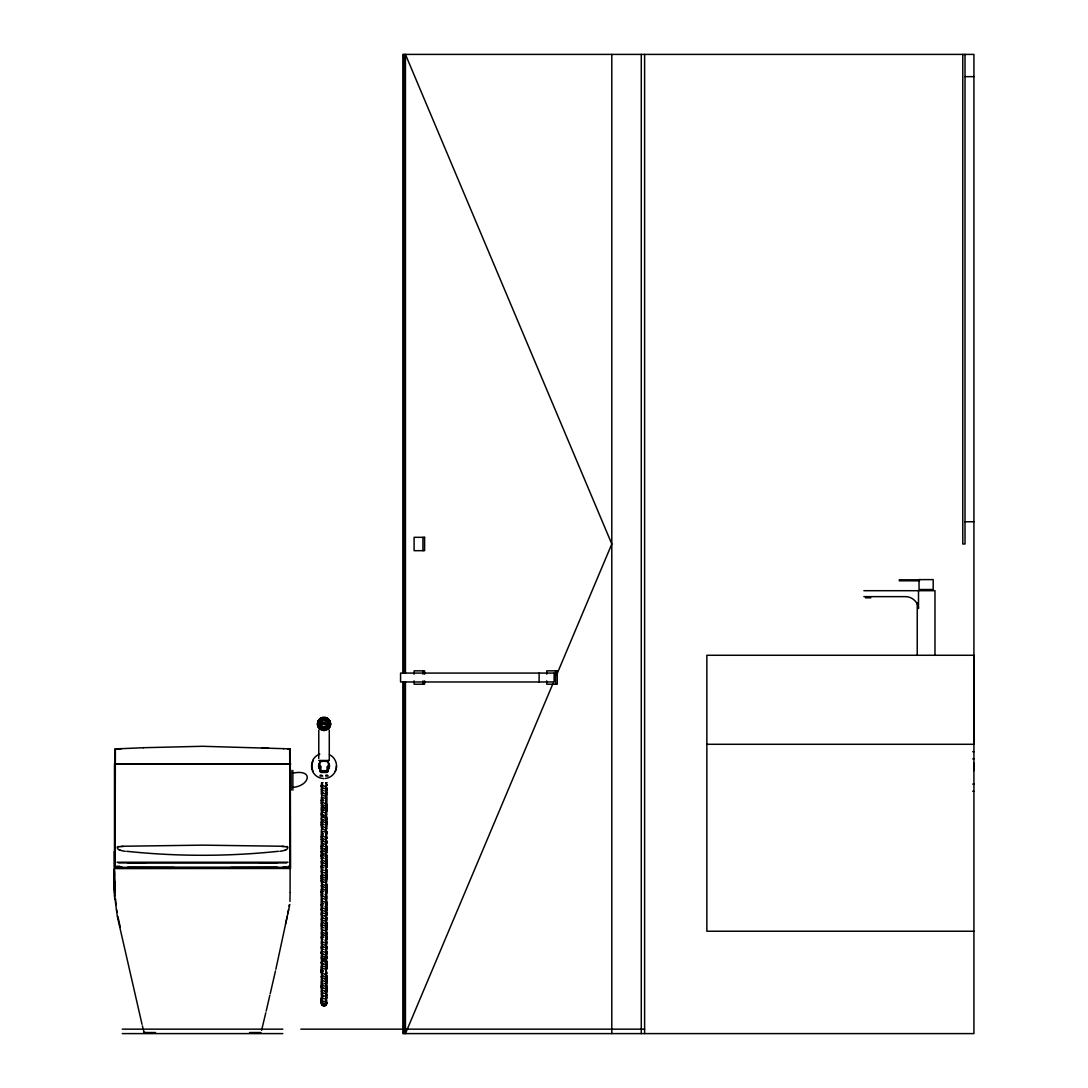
<?xml version="1.0" encoding="UTF-8"?>
<svg xmlns="http://www.w3.org/2000/svg" width="1088" height="1088" viewBox="0 0 1088 1088"><rect width="100%" height="100%" fill="white"/><g stroke="black" fill="none" stroke-linecap="round" stroke-linejoin="round"><path stroke-width="1.5" d="M290.251 784.108L290.088 892.242M290.088 892.84L289.952 901.476M318.77 758.431L318.784 730.089M320.742 768.21L319.518 763.014L320.538 761.913M325.747 1000.987C328.277 1012.52 315.955 1001.028 322.755 996.69M321.531 992.474L321.518 990.678C320.253 994.677 328.182 991.739 326.536 996.132C324.129 996.69 319.029 994.554 322.497 992.202M322.674 954.19C319.818 954.122 322.959 949.62 321.518 951.946C320.144 955.563 329.229 953.469 326.101 957.685M322.674 915.239L321.463 914.831L321.463 911.146L322.388 910.534M324.877 877.703C322.701 878.043 319.654 876.058 322.497 874.426M321.518 848.681L322.347 848.055M326.101 788.582L326.55 790.541C329.99 785.903 319.45 785.958 322.755 784.842M326.536 993.779L326.55 995.506L326.101 993.534M326.536 988.87L326.55 990.651L326.101 988.652M326.536 986.476L326.55 988.258L325.747 986.19M322.497 975.365C317.642 978.874 330.29 978.18 325.747 981.798C330.82 975.977 318.825 976.902 322.388 973.026L321.477 973.325L321.518 975.188M325.679 979.363C330.303 974.576 321.667 974.277 321.518 971.312L321.531 973.094M325.747 971.788L326.55 973.814L326.101 969.462M326.536 957.562L326.55 959.344C328.046 955.441 317.696 957.413 322.674 953.659M326.536 952.87L326.604 954.584L326.55 950.898L326.55 954.666L325.679 955.223M326.536 947.648L326.604 945.975L326.55 949.702C330.222 943.704 318.634 945.758 322.347 941.814M326.101 935.707L326.55 937.774L326.55 933.858L321.477 932.144L322.388 929.723M326.536 933.232L326.55 935.218L326.55 931.682L326.536 933.232C327.638 928.608 320.239 931.858 321.463 927.928L322.388 927.33M326.536 923.957L326.604 925.67L326.55 922.053L326.55 925.738L325.394 926.446M326.55 920.788L326.55 917.266L326.604 920.856L325.679 921.495M325.679 916.654C328.753 913.838 325.258 909.935 321.531 910.547L321.463 908.738L322.497 908.099M324.877 906.44C327.774 906.943 326.876 913.662 325.747 909.146M325.747 906.739L326.55 908.725C326.89 906.63 325.584 901.857 326.55 906.318L326.55 902.89L326.604 906.386L325.679 907.011M326.536 904.536L325.747 905.053M325.679 897.355L326.55 896.784L326.101 889.902M326.101 892.31L326.55 894.254C329.161 888.733 321.082 890.8 321.463 887.169L322.388 886.57L321.463 885.877M326.536 885.469L326.55 883.687L326.101 885.714M326.101 877.812L326.55 879.77C329.65 874.167 318.512 876.139 322.388 872.1L321.531 869.557M326.101 876.017L325.747 875.31M326.536 856.542L326.55 854.76L326.101 856.732M326.101 841.636L326.55 843.594C329.746 837.882 317.859 840.031 322.674 835.774M325.679 839.501C327.284 838.848 327.189 835.394 325.679 834.7C331.405 829.491 317.9 829.858 322.674 826.118M326.55 794.403L321.531 792.594L322.347 790.187M324.877 790.99C327.216 791.18 327.284 795.206 325.679 796.09C323.612 795.926 319.26 794.594 322.497 792.431M326.536 791.166L326.55 792.948L325.747 790.908M328.005 762.348C329.977 764.633 326.876 766.265 327.325 768.21M327.474 766.618L327.325 768.726A21.379 21.338 -90 0 0 327.325 769.366L327.406 769.937M329.283 730.089L329.283 759.954M973.746 768.971L973.746 770.59L973.746 762.96M320.742 767.312L320.702 766.21M321.463 789.412L322.388 790.051L321.463 789.412L322.32 787.331M321.531 785.142L321.518 787.086L322.497 787.712M322.674 816.49C320.77 817.061 320.647 821.018 322.674 821.562M321.518 818.434L321.477 816.571L322.755 816.19M321.531 814.082L321.518 815.864L322.32 813.851M322.32 809.037L321.518 811.199L322.674 811.906M322.755 806.548C320.824 806.235 320.906 809.35 322.674 809.499M321.477 804.508L321.463 806.303L322.674 807.092M321.681 795.369L321.463 799.068L322.347 799.626L321.518 800.428M321.518 794.322L321.477 792.458M321.518 791.751L321.463 788.338L322.497 787.617M322.32 847.62L321.531 847.851L322.388 850.34L321.518 850.966L321.463 854.529L322.674 855.318M322.755 845.131C320.933 844.778 320.946 847.742 322.497 848.014M321.477 843.091L321.463 844.886L322.674 845.675M322.755 840.303C320.81 840.004 320.933 843.091 322.674 843.268M322.755 835.489C320.865 835.19 320.987 838.277 322.674 838.44M321.477 831.042L321.463 832.823L322.674 833.612M322.32 823.507L321.518 825.67L322.388 826.227M322.674 823.97L321.463 823.181L321.681 819.55M322.674 806.834L321.518 807.554L321.518 811.05L321.531 809.254M321.531 876.969L321.518 875.174L321.463 878.642L322.388 879.281M321.477 874.453L321.463 876.234L322.674 877.023M322.497 864.797C320.81 865.341 320.77 868.958 322.347 869.557M322.388 860.078L321.463 860.69L321.518 864.253M321.518 855.93C322.211 860.35 320.158 858.609 322.755 857.181M321.531 855.086L321.518 856.868L321.531 855.086L322.755 854.774M322.755 849.959C320.824 849.633 320.906 852.761 322.674 852.91M322.388 845.566L321.518 846.124L321.518 849.633L321.531 847.851M322.497 843.091L321.518 843.73L321.518 847.226L321.531 845.43M321.463 822.106L322.497 821.399L321.463 822.106L321.518 825.52L321.531 823.725M322.674 905.665L321.463 906.358L321.463 909.99L322.388 910.642M321.518 907.691L321.463 903.951L322.674 903.271M322.674 896.077L321.463 896.77L321.463 900.347L322.388 901L321.463 901.558L321.463 905.175L322.388 905.828M322.388 898.579L321.463 899.178L321.463 902.768L322.674 903.598M321.518 898.022L321.463 894.377L322.347 893.819M322.674 891.29L321.518 891.956L321.463 895.519L322.674 896.335M321.531 891.222L321.518 893.017L321.531 891.222L322.755 890.868M322.755 888.474L321.531 888.828L322.388 891.33M321.518 883.551L321.463 879.947L322.905 879.145M321.518 866.51L321.531 864.878M322.674 934.456C320.674 934.905 320.715 938.849 322.388 939.583M321.477 932.294L321.463 934.102L322.497 934.823M321.477 929.9L321.518 931.763M322.32 924.732L321.518 926.962L323.857 927.792M321.477 915.457L321.463 917.238L322.674 918.054L321.477 917.714L322.347 915.375M322.32 912.669L321.518 914.736L321.531 913.131M321.477 956.42L321.463 958.215L322.674 959.018M321.531 951.51L321.518 953.292L321.531 951.687M321.477 949.185L322.388 951.606M321.477 946.791L321.463 948.559L322.674 949.375M321.477 990.189L322.347 992.582M321.463 989.563L321.477 987.782L322.32 987.55M321.531 985.293L321.518 987.102L321.531 985.293L322.755 985.007M321.477 982.954L321.463 984.735L322.674 985.51M321.477 980.546L322.347 982.886M321.518 943.677L321.531 942.058M321.531 975.814L322.347 978.071M323.517 971.122L321.531 970.7L321.518 968.932L321.518 972.631L321.531 970.85L322.755 970.537M322.347 965.899L321.463 966.457L321.518 970.224L321.966 968.266M321.531 966.158L321.518 967.953L324.877 969.054M325.57 798.578L326.604 797.858L326.55 794.24M326.101 830.144L326.55 828.009L321.531 826.363L321.463 824.514L322.497 823.793L321.463 824.514M326.536 822.759L326.386 820.746L321.477 819.087M322.388 814.232L321.531 816.734L326.55 818.421L326.604 821.97L325.394 822.786M326.536 875.813C328.399 871.461 318.199 873.555 322.388 869.666M325.679 873.256C327.148 872.63 327.134 869.067 325.679 868.442L326.55 867.884L326.55 864.389L326.55 867.707C329.365 862.063 320.933 864.538 321.518 860.758L321.531 862.526M326.536 861.37L326.55 859.411L324.877 858.5M326.55 818.421L325.747 820.624M323.857 896.58L326.604 897.967L326.55 901.626L325.679 902.183M326.101 890.555C329.61 886.19 318.09 887.944 322.347 884.218M323.857 882.259L326.55 882.354L326.604 878.75L325.679 878.098L326.536 875.568M325.747 928.418L326.604 930.471L326.55 926.867L326.55 930.539L325.679 931.097M325.747 913.974L326.604 916.028L326.55 912.465L326.536 913.974M326.536 969.558L326.55 967.762L326.101 969.748M325.679 967.3C327.325 966.348 327.243 962.05 324.877 961.778M326.536 957.467L326.55 955.686L326.536 957.25M326.536 986.381L326.55 984.599L325.747 986.598L326.604 985.946L325.747 983.797M326.536 981.39L326.55 979.758L326.55 983.62L325.679 984.178L326.59 983.892L326.604 982.11C324.972 980.846 318.798 980.628 322.497 977.745M321.531 889.005L321.518 890.596L321.531 888.828M321.531 925.181L321.518 926.786L321.518 923.141L322.347 922.556M326.536 890.025L326.55 888.502L326.536 890.297M326.536 938.414L326.604 940.141L326.55 936.51L326.55 940.209L325.679 940.78M326.536 966.919L326.55 965.369L326.55 969L326.55 965.151L323.517 963.9M326.536 964.526L326.55 962.934L326.101 964.947M326.536 962.54L326.604 964.254L326.55 960.514L326.55 964.335L325.679 964.893M326.101 942.956L326.55 944.901L326.55 941.297L326.101 943.296M321.953 1001.382L321.681 1004.374L321.463 1000.62M114.784 752.515L114.784 761.777M320.742 768.726L320.715 769.774M114.308 869.162L114.784 892.214M114.308 869.353L114.349 882.327M326.536 996.132L326.604 994.269M321.518 803.964L321.531 802.06L322.755 801.72M321.463 812.464L322.497 811.757C320.77 812.478 320.688 816.19 322.674 816.734M321.463 823.181L321.531 821.467M321.463 859.357L321.463 855.862L322.674 855.1M322.388 852.842C320.715 853.536 320.756 857.262 322.674 857.738M322.755 886.094L321.531 886.421L322.388 888.937M321.531 891.412L321.463 893.112L322.674 893.942M325.679 815.374L326.55 814.817L326.604 811.267L325.679 810.628C331.568 805.202 318.294 806.058 322.388 802.128M326.536 817.686L326.55 819.482L326.604 816.082L321.477 814.246M321.531 968.578L321.463 970.306L322.497 971.013M321.531 970.999L321.463 972.713L322.497 973.42M321.477 847.987L325.679 849.17C327.27 848.49 327.202 845.05 325.679 844.356L326.536 841.894M321.531 985.429L321.463 987.156L322.674 987.904M326.536 962.091L325.679 959.738M326.536 969.354L326.604 967.667L325.394 966.81L321.477 965.831L322.388 963.424L321.477 963.669L321.518 965.532M326.536 986.245L326.604 984.518L324.55 983.498M326.536 904.386L326.386 902.482L321.477 900.946M326.536 909.187L326.604 907.542L326.604 911.2L325.679 911.839M326.536 918.789L326.55 917.007L324.55 915.946M326.536 923.562C328.1 919.292 320.185 922.162 321.518 918.367L322.497 917.687M326.536 928.377L326.386 926.486M326.536 938.046C328.086 933.79 320.212 936.523 321.463 932.77L322.674 932.049M326.536 942.834L326.604 941.174L324.877 940.114M326.536 952.462L326.55 950.681L324.877 949.742M326.536 971.734L325.679 969.422M326.536 976.534L326.604 974.875L325.747 976.983L326.604 976.317L326.101 974.263M321.531 997.22L321.518 999.07M115.328 764.293L115.11 867.938L288.279 868.006L290.02 867.898L290.02 763.898M321.64 726.322L320.756 722.962A2.339 2.339 0 0 1 321.001 722.323L321.871 721.208M329.8 724.567L329.514 722.01M317.546 723.928L317.574 724.649L317.682 722.473M320.851 724.091L327.026 724.649L327.189 723.602M326.427 726.322L327.515 723.928L326.427 721.521M330.48 724.649L330.358 725.37L330.507 723.194L330.521 723.928M289.802 904.482L275.849 969.286M289.109 906.331L289.204 904.876M327.189 724.091C328.698 723.071 316.214 723.166 324.034 723.18M320.892 725.261L320.579 723.534M326.89 725.778L327.066 725.519A2.339 2.339 0 0 0 327.311 724.88L327.515 723.928A3.482 3.482 0 0 0 322.293 720.909A3.482 3.482 0 0 0 322.293 726.934A3.482 3.482 0 0 0 327.515 723.928M327.597 724.934L327.869 725.179A8.432 8.432 0 0 0 328.29 725.261L328.685 724.88M321.463 1002.184L321.518 1002.497M289.694 763.898L289.966 779.974M290.278 763.898L290.55 868.469L117.409 868.591L114.485 868.401L114.485 763.898M320.593 723.928L321.572 721.466M328.753 724.513L328.494 724.132A8.405 8.405 0 0 0 328.059 724.05L327.678 724.431M321.953 998.539C319.94 1001.069 323.571 1005.013 326.101 1002.633L326.59 998.349L325.747 997.111M320.851 723.751L320.906 724.241M327.434 724.309L326.89 722.065M327.311 725.07L327.257 722.772L327.447 723.534M319.342 723.234L319.573 723.724A8.391 8.391 0 0 0 320.008 723.792L320.348 723.602M320.443 723.153L320.266 722.677A8.391 8.391 0 0 0 319.777 722.595L319.423 722.786M320.906 724.078L320.987 723.234M287.749 913.689L288.592 909.582M285.532 924.052L287.205 916.409M270.218 993.711L275.482 970.918M266.166 1011.133L269.851 995.289M265.798 1012.724L261.596 1030.282M328.576 763.028L329.514 766.061L328.562 768.862M290.088 763.858L289.884 749.17M289.748 763.858L289.68 749.17M115.396 749.17L115.328 763.858M325.679 909.418L326.59 906.93M318.172 721.099L317.927 721.779L318.947 719.862M335.186 771.351L335.716 770.059A12.213 12.213 0 0 0 336.423 765.979M553.112 683.21L405.443 1033.6L405.443 681.7M556.417 675.39L611.796 544L405.443 54.4L405.443 673.2M329.882 726.743L330.167 726.063L329.12 727.981M328.304 726.009L328.154 725.642A8.446 8.446 0 0 0 327.774 725.424L327.284 725.642M114.934 749.17L114.73 763.858L290.741 763.858M327.094 725.968L327.202 726.417A8.418 8.418 0 0 0 327.583 726.634L328.073 726.417A4.787 4.787 0 0 0 328.726 724.989A4.746 4.733 0 0 0 328.834 723.384L328.372 721.834L328.494 723.724A8.432 8.432 0 0 1 328.059 723.792L327.678 723.411M319.45 725.478A5.018 5.005 0 0 0 321.463 728.008L322.959 728.62A4.787 4.787 0 0 0 324.605 728.688L324.605 728.348A8.418 8.418 0 0 0 324.605 727.913L324.17 727.6M319.858 721.67L319.913 722.201A8.418 8.418 0 0 0 320.294 722.418L320.443 722.078M320.919 721.97L320.865 721.426A8.432 8.432 0 0 0 320.484 721.208L320.117 721.235M319.206 723.928A5.086 5.073 0 0 1 319.478 722.323A5.018 5.005 0 0 1 320.266 720.909L321.028 720.161L320.742 720.895A8.446 8.446 0 0 0 321.028 721.235L321.49 721.262M327.801 726.92L326.604 728.008A5.086 5.073 0 0 1 325.108 728.62L324.578 728.715A5.086 5.073 0 0 1 322.85 728.647M327.665 769.896L328.209 769.311L327.012 770.358M319.491 763.028L318.553 765.966L319.396 768.713M326.59 892.554L325.747 893.098M325.761 1004.523L326.604 1002.633L325.761 1000.09M329.324 728.008L324.034 730.483L318.757 728.008M321.953 1001.898C318.566 1005.584 329.854 1007.094 325.761 1000.838M325.761 1003.163L326.604 1000.47L325.761 997.982M326.21 726.893L326.155 727.355A8.391 8.391 0 0 0 326.441 727.682L326.808 727.573M327.325 727.355L327.325 726.947A8.391 8.391 0 0 0 327.039 726.621L326.645 726.526M325.761 999.097C326.89 998.621 327.202 995.574 325.679 996.173L326.55 996.703C328.426 1000.946 318.322 997.818 323.19 996.635M326.59 878.125L325.747 878.56M321.858 720.95L321.912 720.501A8.418 8.418 0 0 0 321.626 720.161L321.178 720.134A4.787 4.787 0 0 1 322.986 719.277L326.604 719.834L324.034 719.1M319.437 719.331L321.218 718.08M322.905 896.39L321.531 896.158L322.755 895.682M326.536 899.885L325.747 900.293M321.694 922.502L321.463 924.474L322.674 925.29M322.32 927.466L321.477 927.506L321.518 929.37M326.536 895.084L325.747 895.478M321.966 949.103C322.973 950.15 319.736 946.995 322.497 946.519M324.877 959.371L321.477 958.841L322.388 961.275M325.162 991.005L321.694 990.175L321.531 992.229M321.681 797.803L321.463 801.475L322.674 802.264M325.679 788.909C326.93 789.086 327.216 791.697 325.747 791.642M326.386 993.494L326.101 991.059M327.039 727.695L326.604 728.008A4.787 4.787 0 0 1 325.122 728.606M321.572 726.376L322.524 727.056A3.237 3.237 0 0 0 323.639 727.369L326.196 726.634M322.497 828.594L321.463 829.301L321.477 831.11L324.55 831.871M322.388 809.418L321.531 811.92L323.517 812.382M326.114 996.241L326.536 994.024M321.694 811.594L321.463 813.538L322.674 814.327M321.694 833.299L321.463 835.23L322.347 835.802M321.477 862.39L322.32 862.09M323.857 867.83L321.694 867.068M321.477 876.86L322.32 876.561M326.386 988.598L326.536 986.68M322.878 720.256L323.204 719.97A8.432 8.432 0 0 0 323.054 719.562L322.714 719.358M321.518 805.297L322.497 804.494M322.388 924.909L321.463 925.521L321.694 927.384M321.681 831.586L321.477 833.503L323.517 834.034M325.679 933.518L326.604 932.878L326.101 930.879M321.518 786.012L322.497 785.21M322.497 857.589C318.009 861.383 331.731 860.69 325.679 866.021C323.571 865.762 319.083 864.389 322.674 862.322M325.679 919.061L326.604 918.435L326.101 916.45M325.679 938.346L326.536 935.979M325.679 943.187L326.604 942.548L325.747 940.481M322.497 987.414L321.463 988.149L321.694 990.175M325.679 899.776C327.502 898.878 327.338 894.703 324.877 894.445M321.518 834.21L322.388 833.49M325.679 904.604C329.052 901.694 325.026 897.994 321.477 898.552M323.857 915.77L321.531 915.334L322.388 912.941M325.679 914.246C328.794 911.499 325.271 907.406 321.477 908.126M325.679 957.644L326.604 957.005L326.101 954.978M322.497 968.184L321.531 970.578M325.679 928.703C330.412 923.875 321.681 923.603 321.463 920.734L322.388 920.135M325.679 923.902L326.604 923.277L325.747 921.21M325.679 969.734L326.536 967.368M325.394 991.644L326.604 990.774L326.536 989.114M325.679 890.12C331.881 884.721 317.682 885.224 322.674 881.634M325.679 950.409L326.536 948.056M325.679 952.802L326.604 952.177L325.747 950.11M325.679 960.051L326.536 957.712M322.497 994.718L321.463 995.534L321.531 997.506M325.679 788.854L326.604 788.215L326.101 786.175M325.679 791.262L326.604 790.622L326.101 789.154M325.679 805.732C327.189 805.066 327.053 801.611 325.679 800.918C327.325 800.251 327.216 796.783 325.679 796.09M325.679 820.202L326.536 817.863M324.877 824.745L326.55 824.473L326.536 822.514M325.679 827.438C327.624 826.486 327.148 822.202 324.55 822.256M325.679 829.845C327.189 829.206 327.053 825.751 325.679 825.071M325.679 832.266L326.604 831.626L325.747 829.491M321.518 839.052L322.388 838.358M321.518 834.061L321.531 836.019L325.679 837.134L326.59 834.659L325.57 832.198M325.679 841.908L326.604 841.269L325.747 839.147M325.679 853.971C327.243 853.332 326.971 849.932 325.679 849.17M325.679 856.378L326.604 855.739L325.747 853.604M325.679 858.786L326.604 858.146L326.604 854.678L321.531 852.91L321.518 851.102L321.531 852.774L322.32 852.434M325.679 863.614L326.536 861.098M324.877 870.482L326.604 870.21L325.747 868.074M325.679 875.677C327.298 875.038 327.284 871.502 325.679 870.862M325.679 887.713C327.311 887.087 327.175 883.578 325.679 882.912M325.679 894.934L326.536 892.595M325.679 945.594L326.536 943.255M325.679 947.988L326.604 947.362L325.747 945.295M322.388 982.668L321.518 983.226C319.858 987.238 329.188 984.762 326.101 988.883M325.679 880.491L326.536 878.152M325.679 885.319L326.604 884.68L325.747 882.545M321.694 978.003L321.518 979.989M325.394 786.61L326.604 785.794L326.536 783.931M325.394 793.846L326.604 793.03L326.536 791.33M325.394 803.488C327.338 802.985 327.298 799.286 325.679 798.538M325.394 808.316C330.915 803.624 321.096 803.57 321.518 800.265M325.394 813.13C330.929 808.466 321.069 808.479 321.518 805.134M325.394 817.958L326.604 817.156L325.747 815.021M325.394 846.899L326.604 846.083L325.747 843.962M325.394 851.727C327.556 851.034 327.379 846.627 324.877 846.423M325.394 861.37C327.828 860.499 327.162 855.658 324.21 855.902M323.857 891.793L321.531 891.385L322.347 889.018M325.394 974.712L326.604 973.896L326.536 972.21M325.394 962.635L326.604 961.833L326.101 959.806M322.674 840.616C319.505 842.126 322.796 844.574 325.162 844.098M322.674 948.858L321.518 949.552L321.477 951.374L323.857 951.891M325.394 936.074L326.604 935.286L326.536 933.586M322.347 956.216L321.694 958.691M322.674 867.122L321.518 867.83L321.477 869.666L323.517 870.155M322.674 876.792L321.518 877.499L321.531 879.376L323.857 879.852M326.536 866.17L325.747 866.456M326.101 912.111L325.747 911.554M322.674 944.044L321.518 944.738L321.477 946.56L325.162 947.417M326.536 914.246L325.747 914.614M322.905 984.83L321.518 985.646C319.954 989.876 328.127 986.775 326.536 991.141L325.394 991.331M114.73 867.449L121.149 867M322.674 939.27L321.518 939.95L321.477 941.746L322.905 942.045M322.347 980.329L321.531 982.777L323.19 983.171M327.23 770.454L326.822 770.685A5.399 5.399 0 0 0 327.855 762.158M325.883 726.866L325.176 727.206M326.101 940.916L326.604 938.794L325.679 938.128M326.101 955.291L326.604 953.183L324.877 952.136M321.694 992.542L321.463 994.486L322.388 995.085M325.067 727.464L324.863 727.872A8.418 8.418 0 0 0 325.013 728.28L325.53 728.43M325.965 728.266L326.128 728.008A8.418 8.418 0 0 0 325.938 727.478L325.407 727.328M326.101 960.092L326.604 957.998L325.679 957.331M322.905 970.442L321.518 971.19L321.531 972.958M325.326 1004.85L323.245 1005.19L321.477 1002.742M319.586 724.309L319.668 724.282A8.432 8.432 0 0 1 320.008 724.05L320.375 724.322M326.101 871.202L326.55 869.19L326.604 872.617L326.101 870.577M326.101 967.327L325.747 966.96M326.101 921.686L326.55 919.414L322.674 917.932M326.101 859.166L325.747 858.432M326.101 974.522L326.604 972.454L325.679 971.802M326.101 851.904L326.55 849.918L326.55 853.237L326.101 851.278M325.747 897.886L326.101 897.151M285.233 849.864C287.422 849.918 289.476 846.342 286.185 846.464M322.905 936.809L321.518 937.557L321.477 939.366L322.674 939.597M326.536 979.431L326.604 981.118L326.536 979.254L325.312 979.472M325.747 909.826L326.536 909.35M326.101 827.737L326.55 829.124L325.747 827.084M325.747 917.021L326.604 914.736L325.679 914.07M325.747 888.243L326.59 887.754L325.747 887.414M292.876 787.413C309.754 785.876 314.146 768.849 292.876 773.133M325.747 931.41L326.604 929.125L325.162 928.146M326.101 798.782L325.747 798.143M325.747 938.645L326.101 938.128M322.293 719.508L321.98 719.957A8.432 8.432 0 0 0 322.13 720.365L322.551 720.555M325.747 945.812L326.604 943.568L323.857 942.249M325.747 883.402L326.604 881.158L324.877 880.11M321.531 789.97L322.32 789.738M325.747 950.613L326.604 948.382L325.679 947.73M325.747 953.006L326.536 952.68L325.747 952.49M325.747 962.622L326.536 962.39L325.747 962.146M325.747 919.414L326.101 918.857M325.747 924.174L326.536 923.821L325.747 923.617M325.747 873.705L326.101 872.984M325.747 868.863L326.604 866.687L325.679 866.034M325.747 864.049L326.59 863.668L325.747 863.26M322.32 905.434L321.477 905.801L321.518 903.965L321.531 905.76L322.905 905.978M322.32 910.248L321.518 912.506L324.877 913.634M322.32 919.904L321.463 922.066L322.388 922.719M325.747 854.42L326.604 852.258L321.531 850.476L321.518 848.545M322.32 917.483L321.463 919.646L322.388 920.298M322.32 939.202L321.518 941.433M325.747 839.909L326.55 837.692L325.679 837.134M322.32 944.03L321.463 946.166L322.674 946.968M322.32 953.659L321.518 955.876M325.747 825.425L326.59 825.085L325.747 824.677M325.747 803.692L326.536 803.447L326.55 805.011L326.101 803.053M325.747 810.968L326.59 810.642L325.747 810.206M322.32 960.922L321.463 963.043L322.674 963.846M325.747 801.258L326.101 800.632M325.747 806.126L326.59 805.8L325.747 805.378M325.747 786.828L326.55 784.802M322.32 837.978L321.463 840.058L322.674 840.847M325.747 844.723C329.8 841.038 319.981 842.452 321.518 838.916M322.32 871.733L321.477 872.032L321.518 873.895M325.747 835.067L326.59 834.714L325.747 834.319M324.55 958.011L321.518 959.154L321.477 960.976L323.857 961.52M326.101 993.766L326.604 991.753L325.679 991.154M324.21 960.486C321.885 959.915 319.886 963.75 322.905 963.75M325.747 794.022L326.101 793.41M322.755 934.279L321.477 934.714L322.388 937.149M322.755 799.313L321.531 799.612L321.518 801.394L321.531 799.762L323.857 800.346M324.55 816.014C327.461 816.639 327.216 812.45 324.55 812.627M324.55 849.782L326.59 849.198L325.747 848.79M322.755 821.018L321.531 821.562L323.517 822.025M322.755 825.833L321.531 826.146L321.463 828.009L322.497 828.716M323.299 717.454L321.885 717.781L324.034 717.441M325.326 729.586L323.381 729.694M118.891 846.464C115.6 846.342 117.654 849.918 119.857 849.864M322.674 994.935L321.477 995.126L322.347 997.315M278.351 851.292C228.045 856.61 177.045 856.61 126.725 851.292M325.57 996.227L326.101 995.71M118.565 846.804L123.366 846.491M321.708 782.762L322.728 782.762L321.477 782.762M115.056 866.402L119.694 866.198M323.381 718.162L326.55 718.692M326.998 723.221L327.175 723.928M324.428 727.382L323.639 727.369A3.454 3.454 0 0 1 322.524 727.056M143.453 747.714L117.15 748.857M121.135 846.274L202.545 845.145L283.954 846.274M323.898 719.182L323.476 719.372A8.432 8.432 0 0 0 323.462 719.93L323.789 720.242M121.679 748.666L115.546 748.911M323.789 727.6L323.462 727.913A8.418 8.418 0 0 0 323.462 728.348L323.898 728.674M143.276 747.714L202.545 746.286L283.655 748.666M326.767 782.762L326.06 782.762M115.165 748.911L115.804 748.911M322.51 761.45L320.851 761.45M326.414 724.649L324.333 724.662M325.72 782.762L326.359 782.762M260.97 1032.526L249.519 1032.539M290.469 764.238L114.866 764.238M290.061 748.911L289.272 748.911M318.566 766.156L319.858 766.21M327.434 766.618L328.345 766.618M965.015 76.65L973.923 76.65M965.015 521.75L973.923 521.75M919.034 579.618L933.191 579.618L933.191 589.519L919.034 589.519L919.034 580.802M919.414 579.809L899.259 579.809L899.259 580.802L919.414 580.802L919.414 579.618M863.858 590.702L934.986 590.702L934.986 655.275M863.858 596.646L905.842 596.646C912.342 596.714 918.19 602.385 918.503 608.518L918.503 590.702M865.49 597.829L870.808 597.829M706.86 744.287L973.923 744.287L973.923 655.275L706.86 655.275L706.86 931.233L973.923 931.233M972.726 751.699L973.923 751.699M972.726 758.894L973.923 758.894M318.77 760.458L329.283 760.458M319.818 761.015L328.25 761.015M320.838 761.274L327.515 761.274M143.398 764.17L181.07 763.98M224.006 764.17L261.678 763.98M319.722 766.618L320.634 766.618M319.913 770.698L328.154 770.698M320.239 770.943L327.828 770.943M319.763 771.324L320.579 771.31M326.971 771.215L328.318 771.324M320.348 772.072L327.719 772.072M321.137 772.167L326.93 772.167M321.15 772.439L326.917 772.439M320.212 775.186L321.722 775.186M325.802 775.186L327.706 775.186M320.022 776.043L322.796 776.043M325.734 776.043L328.046 776.043M325.611 782.762L326.903 782.762M972.726 784.081L973.923 784.081M972.726 791.275L973.923 791.275M117.014 862.24L288.062 862.24M118.334 862.92L145.561 862.92M259.515 862.92L286.742 862.92M127.704 863.097L277.386 863.097M118.796 867.177L122.21 867.177M127.704 867.177L277.386 867.177M282.866 867.177L286.294 867.177M118.334 867.354L174.27 867.517M230.819 867.517L286.742 867.354M122.25 1029.153L282.826 1029.153M300.818 1029.153L644.613 1029.153M145.819 1032.526L144.799 1032.838M122.25 1033.6L282.826 1033.6M324.333 723.18L326.414 723.194M290.224 763.898L290.142 749.17M155.557 1032.539L143.888 1032.526M322.823 724.662L321.654 724.649M324.17 720.256L324.605 719.93A8.432 8.432 0 0 0 324.605 719.494L324.36 719.182M325.57 761.45L327.502 761.45M283.927 867L290.346 867.449M287.667 748.843L289.544 748.911M283.397 748.666L287.939 748.857M261.623 747.714L268.382 748.014M281.71 846.491L286.525 846.804M288.306 866.252L290.02 866.402M323.857 903.774L321.477 903.326M322.32 913.05L321.477 912.914M322.551 727.301L322.184 727.369A8.418 8.418 0 0 0 321.98 727.886L322.442 728.47M322.905 893.996L321.477 893.751M325.489 717.577L324.768 717.454L326.849 718.08M321.531 924.922L325.162 925.738M321.477 809.431L325.162 810.37M322.32 809.744L323.245 809.894M322.905 882.055L321.531 881.783L321.518 880.002L321.531 881.783M323.19 855.671L321.477 855.25M321.966 778.274L323.857 778.654M323.517 790.663C321.45 789.208 320.43 792.023 322.674 792.622M323.517 824.418L321.477 823.888M323.517 846.097L321.531 845.648M323.517 858.174L321.531 857.494M323.19 807.473L324.21 807.704M322.32 968.497L321.518 966.511L321.531 968.184M322.32 949.158L323.19 949.334M323.857 937.462L321.477 936.972M323.19 903.638L322.497 903.475M325.747 880.138L326.536 880.396M322.714 728.484L323.054 728.28A8.432 8.432 0 0 0 323.204 727.872L322.905 727.423M324.877 798.211L321.477 797.314M325.747 795.736L326.59 796.076M325.747 819.849L326.59 820.189L326.55 818.584M325.747 976.589L326.55 978.629L326.536 977.038M325.394 788.746L321.531 787.794L321.518 785.849M322.293 728.334L321.463 728.008A4.746 4.733 0 0 1 319.505 725.546M325.53 719.413L325.013 719.562A8.446 8.446 0 0 0 324.863 719.97L325.067 720.392M325.407 720.514L325.938 720.365A8.432 8.432 0 0 0 326.087 719.957L325.965 719.576M326.101 885.061L326.55 887.019L326.536 885.387M326.101 856.106L326.55 858.065L326.536 856.446M321.518 729.15L324.034 729.504A5.549 5.549 0 0 0 325.87 729.191A5.562 5.562 -28.9 0 0 327.515 728.28M326.101 981.458L326.55 983.443L326.536 981.838M320.117 726.621L320.484 726.634A8.391 8.391 0 0 0 320.865 726.417L320.974 725.968M326.672 721.126L327.039 721.235A8.418 8.418 0 0 0 327.325 720.895L327.325 720.501M322.674 881.851L321.518 881.13L321.518 877.499L321.531 879.376M326.55 965.151L325.679 964.607M321.518 943.854L322.388 944.411M321.518 784.666L322.388 785.223M322.388 862.403L321.463 861.764M326.55 962.717L325.394 961.969M321.518 866.66L322.497 867.299M326.985 720.202L326.441 720.161A8.432 8.432 0 0 0 326.155 720.501L326.21 720.95M321.49 726.58L321.028 726.621A8.418 8.418 0 0 0 320.742 726.947L320.878 727.478M328.073 718.855L327.488 718.42L329.12 719.862M321.178 727.709L321.626 727.682A8.446 8.446 0 0 0 321.912 727.355L321.776 726.825M320.579 770.073L320.28 769.774A5.535 1.183 23 0 0 320.443 769.937L320.484 769.978M325.747 1001.436L326.604 1003.408L325.747 1005.244L322.32 1005.312L321.477 1003.422L323.762 1005.842L326.114 1004.809L326.101 998.974M320.035 769.529L320.307 769.814A5.399 5.399 0 0 1 320.212 762.158M321.395 726.036L320.81 725.07M144.337 1032.838L143.48 1030.282M320.729 725.546L320.348 725.383A8.446 8.446 0 0 0 319.913 725.642L319.858 726.186M326.114 999.382C327.61 1001.926 322.456 1002.089 321.694 1000.049L321.477 999.274M328.073 721.439L327.651 721.181A8.432 8.432 0 0 0 327.202 721.426L327.094 721.874M327.284 722.201L327.774 722.418A8.432 8.432 0 0 0 328.154 722.201L328.318 721.874M329.895 721.099L329.542 720.46L330.385 722.473L329.895 721.099A6.596 6.596 0 0 0 325.462 717.482M318.172 726.743L318.526 727.382L317.682 725.37M326.101 1000.389C328.807 1004.088 321.681 1006.509 321.477 1001.953M312.882 771.351L311.658 765.979L312.882 760.607A12.58 12.58 0 0 0 312.759 771.406M319.437 725.111L319.777 725.261A8.432 8.432 0 0 0 320.198 725.179L320.443 724.69M318.594 725.166L319.015 726.335A5.576 5.576 0 0 0 328.399 727.396A5.576 5.576 0 0 0 325.271 718.488A5.576 5.576 0 0 0 318.594 725.166L318.498 724.54M142.378 1025.794L143.113 1028.786M142.011 1024.298L117.286 916.273L115.029 898.661M117.885 916.409L120.224 927.098M116.498 909.582L117.042 912.315M328.685 722.976L328.29 722.595A8.391 8.391 0 0 0 327.869 722.663L327.61 723.044M115.886 904.876L115.627 899.096M114.539 883.905L114.798 892.269L114.58 885.442M114.798 891.494L114.648 888.026M114.553 894.554L114.743 898.987M114.594 895.846L114.662 897.287M326.536 808.221L326.604 809.921L326.536 808.044M326.536 832.334L326.604 834.034L326.536 832.157M326.536 837.148L326.604 838.862L326.536 836.985M326.536 846.804L326.604 848.504L326.536 846.627M321.531 982.6L321.463 980.886L321.531 982.777M114.417 887.618L114.662 895.927L114.145 869.978L114.172 877.377M321.463 918.34L321.531 920.081M321.463 923.114L321.531 924.854M321.531 953.714L321.518 951.946L321.531 953.809M321.531 958.528L321.518 956.733L321.531 958.637M114.512 893.343L114.24 879.689M114.24 882.082L114.403 889.658M114.662 889.018L114.526 881.498L114.648 888.91L114.254 882.994M114.58 886.176L114.43 871.23M326.536 793.574L326.55 795.355M326.536 991.29L326.55 993.14L326.536 991.522M321.518 783.428L321.531 785.373M321.531 867.326L321.518 865.545L321.531 867.204M321.518 884.816L321.531 886.516M321.518 889.603L321.531 891.33M321.518 894.39L321.531 896.118M321.518 913.566L321.531 915.28M321.518 920.761L321.531 922.461M321.518 942.412L321.531 944.194M321.518 947.226L321.531 948.926M321.531 987.618L321.518 985.81L321.531 987.428M114.294 851.482L114.458 875.99M114.145 869.978L114.158 876.615L114.158 874.725M965.015 54.4L965.015 544L962.785 544L962.785 54.4M919.142 579.618L919.142 580.802M917.238 602.602L917.238 655.275M644.613 54.4L644.613 1033.6M641.281 54.4L641.281 1033.6M611.796 54.4L611.796 1033.6M555.587 670.847L555.587 684.202M546.747 674.193L546.747 670.847L557.26 670.847L557.26 684.202L546.747 684.202L546.747 680.87M539.118 673.078L539.118 681.972M424.592 674.193L424.592 670.847L414.093 670.847L414.093 674.193M424.592 680.87L424.592 684.202L414.093 684.202L414.093 680.87M422.933 537.322L422.933 550.678M422.933 670.847L422.933 674.193M422.933 680.87L422.933 684.202M403.92 54.4L403.92 673.2M403.92 681.7L403.92 1033.6M402.832 673.2L402.832 54.4L973.923 54.4L973.923 1033.6L402.832 1033.6L402.832 681.7M292.876 770.399L292.876 790.146M291.081 770.399L291.081 790.146M125.229 851.319A156.305 7.956 -0.1 0 1 119.19 849.864M285.886 849.864A156.291 7.956 0.1 0 1 279.847 851.319M329.419 754.637A12.58 12.58 0 0 1 325.366 778.464M321.15 778.219A12.58 12.58 0 0 1 312.637 771.433M312.637 760.485A12.58 12.58 0 0 1 319.804 754.093M324.659 718.379A5.562 5.562 -3.2 0 0 322.796 718.488A5.603 5.603 0 0 0 320.552 719.562M326.454 718.896A5.494 5.481 0 0 1 327.978 719.97M319.478 722.323A4.746 4.733 0 0 1 320.266 720.922M317.546 723.955A6.474 6.474 0 0 1 324.006 717.495A6.474 6.474 0 0 1 330.48 723.955M330.589 723.928A6.596 6.596 0 0 1 323.993 730.51A6.596 6.596 0 0 1 317.41 723.928M318.063 721.058A6.596 6.596 0 0 1 322.538 717.482M330.222 723.221A6.229 6.229 0 0 1 330.222 724.622M330.099 725.302A6.229 6.229 0 0 1 329.297 727.233M319.178 727.804A6.229 6.229 0 0 1 319.165 720.038M319.627 719.522A6.229 6.229 0 0 1 320.158 719.059M327.95 719.059A6.256 6.256 0 0 0 324.741 717.74A6.229 6.229 0 0 1 329.909 721.861A6.256 6.256 0 0 0 329.691 721.249M330.262 723.248A6.256 6.256 0 0 1 330.303 723.942M318.553 725.846A6.079 6.066 0 0 1 318.226 723.928M326.536 991.1L326.604 989.359L326.536 991.1M326.536 890.038L326.55 891.834L326.536 890.174M321.531 802.019L321.518 803.814L321.531 802.019M321.531 785.291L321.518 786.923L321.531 785.291M321.531 838.195L321.518 839.99L321.531 838.345M321.531 835.938L321.518 837.57L321.531 835.938M326.55 987.006L326.536 988.788L326.604 986.938M326.55 820.991L326.55 824.296L326.604 820.91M326.55 859.602L326.55 862.893L326.604 859.506M326.55 874.018L326.55 877.35L326.604 873.909M326.604 1002.578L326.373 1004.006L326.604 1002.578M321.681 1002.361L321.966 1001.749L321.681 1002.361M326.55 1003.653L326.101 1004.85L326.55 1003.653M322.388 891.466L321.518 891.956L322.388 891.466M424.592 537.322L414.093 537.322L414.093 550.678L424.592 550.678L424.592 537.322M554.118 673.078L400.561 673.078L400.561 681.972L554.118 681.972L554.118 673.078M324.306 1005.938L322.32 1005.312L324.306 1005.938M319.45 728.511L318.961 727.967A6.474 6.474 0 0 0 319.437 728.525M322.32 1005.258L321.694 1004.455L322.32 1005.258M326.604 785.794L326.536 784.094L326.55 785.713M326.604 903.965L326.536 902.251L326.55 903.91M321.531 963.356L321.463 961.615L321.531 963.465M321.531 872.154L321.518 870.359L321.531 872.154M321.531 910.547L321.518 908.766L321.531 910.547M321.531 977.908L321.518 976.126L321.531 977.908M322.334 726.866A3.4 3.4 0 0 0 327.434 723.928A3.4 3.4 0 0 0 322.334 720.977A3.4 3.4 0 0 0 322.334 726.866M321.232 728.756A5.59 5.59 0 0 0 329.61 723.928A5.59 5.59 0 0 0 321.232 719.086A5.59 5.59 0 0 0 321.232 728.756M321.314 728.239A5.018 5.005 0 0 0 328.862 723.928A5.018 5.005 0 0 0 321.341 719.562A5.018 5.005 0 0 0 321.314 728.239M322.646 717.849A6.229 6.229 0 0 0 320.715 718.651A6.256 6.256 0 0 1 322.66 717.849"/></g></svg>
